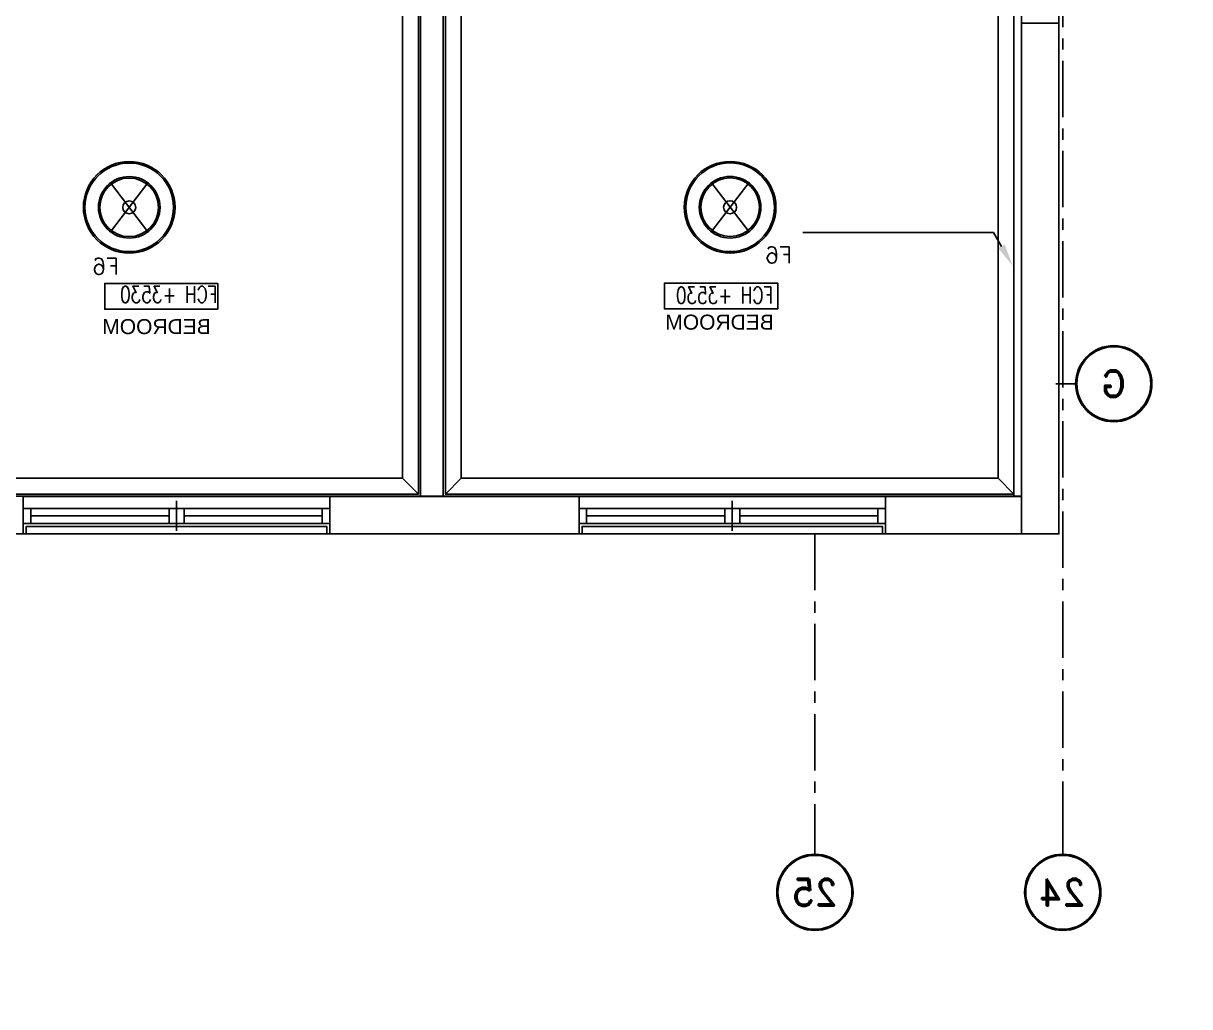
# Model space of a CAD drawing. Header units: millimetres. Extents: x 186805 to 449048, y 2167 to 51540.
# Drawn here: x 377433 to 385198, y 3234 to 9782 of the extents above; entities that cross this region are included whole.
import ezdxf
from ezdxf.enums import TextEntityAlignment as Align

# ---------------------------------------------------------------- set-up
doc = ezdxf.new("R2010")
doc.units = ezdxf.units.MM
for name, pattern in [('BC$0$XR-BAS2-BLOCK-B$1$CENTER', [2, 1.25, -0.25, 0.25, -0.25]), ('CENTER', [2, 1.25, -0.25, 0.25, -0.25]), ('HIDDEN2', [0.1875, 0.125, -0.0625])]:
    doc.linetypes.add(name, pattern=pattern)
doc.layers.get('0').update_dxf_attribs({"linetype": 'CONTINUOUS'})
doc.layers.add('0-60x60-C', color=3, linetype='CONTINUOUS', lineweight=13)
doc.layers.add('wall', color=4, linetype='CONTINUOUS', lineweight=25)
for name, color, linetype in [('0-cornice-C', 3, 'CONTINUOUS'), ('0TG-grid', 9, 'CENTER'), ('0TG-text', 4, 'CONTINUOUS'), ('5 cm Ins.plasticboard', 211, 'CONTINUOUS'), ('A-ABOVE DOOR', 1, 'HIDDEN2'), ('A-CONC-BLDG', 6, 'CONTINUOUS'), ('A-HATCH', 252, 'CONTINUOUS'), ('A-JOINT', 4, 'CONTINUOUS'), ('a-wall', 140, 'CONTINUOUS'), ('A-WIND', 4, 'CONTINUOUS'), ('ALAN', 6, 'CONTINUOUS'), ('BC$0$SHORE-AXE$0$A-SYMBOLS', 55, 'CONTINUOUS'), ('E-ARMATUR', 2, 'CONTINUOUS'), ('TEXT', 3, 'CONTINUOUS'), ('txt1', 4, 'CONTINUOUS')]:
    doc.layers.add(name, color=color, linetype=linetype)
doc.layers.add('D-ACC-150MM THICK', color=7, linetype='CONTINUOUS', true_color=0x309d2a)
doc.styles.add('BC$0$SHORE-AXE$0$ROMAND', font='ROMAND')
doc.styles.add('BW.B$0$SAS', font='sanss___.ttf')
doc.styles.add('ROMANS_075', font='romans.shx', dxfattribs={"width": 0.75})

# ---------------------------------------------------------------- blocks, each defined once
blk = doc.blocks.new('A$C7C4A1575')
at = {"layer": 'A-ABOVE DOOR', "color": 8, "linetype": 'Continuous'}
for p, q in [((65850.1, 45150), (67890.1, 45150)), ((69550.1, 45150), (71590.1, 45150)), ((67890.1, 44900), (65850.1, 44900)), ((71590.1, 44900), (69550.1, 44900))]:
    blk.add_line(p, q, dxfattribs=at)
at = {"layer": 'A-CONC-BLDG', "color": 8}
blk.add_lwpolyline([(64695.1, 41750), (64945.1, 41750), (64945.1, 45150), (64695.1, 45150)], close=True, dxfattribs=at)
at = {"layer": 'A-JOINT', "color": 8}
blk.add_lwpolyline([(64945.1, 40300), (64995.1, 40300), (64995.1, 44900)], dxfattribs=at)
at = {"layer": 'a-wall', "color": 8}
for p, q in [((64945.1, 45150), (65850.1, 45150)), ((65850.1, 45150), (65850.1, 44900)), ((67890.1, 45150), (69550.1, 45150)), ((67890.1, 44900), (67890.1, 45150)), ((69550.1, 45150), (69550.1, 44900)), ((71590.1, 45150), (73250.1, 45150)), ((71590.1, 44900), (71590.1, 45150)), ((65850.1, 44900), (64945.1, 44900)), ((69550.1, 44900), (67890.1, 44900)), ((68795.1, 44900), (68795.1, 40300)), ((68945.1, 40300), (68945.1, 44900)), ((72795.1, 44900), (71590.1, 44900))]:
    blk.add_line(p, q, dxfattribs=at)
at = {"layer": 'A-WIND', "color": 8}
for p, q in [((66870.1, 45130), (66870.1, 44930)), ((70570.1, 45130), (70570.1, 44930)), ((67890.1, 45080), (65850.1, 45080)), ((65900.1, 44980), (65900.1, 45080)), ((66820.1, 44980), (66820.1, 45080)), ((66920.1, 44980), (66920.1, 45080)), ((67840.1, 44980), (67840.1, 45080)), ((71590.1, 45080), (69550.1, 45080)), ((69600.1, 44980), (69600.1, 45080)), ((70520.1, 44980), (70520.1, 45080)), ((70620.1, 44980), (70620.1, 45080)), ((71540.1, 44980), (71540.1, 45080)), ((67890.1, 44980), (65850.1, 44980)), ((65900.1, 45030), (66820.1, 45030)), ((66920.1, 45030), (67840.1, 45030)), ((71590.1, 44980), (69550.1, 44980)), ((69600.1, 45030), (70520.1, 45030)), ((70620.1, 45030), (71540.1, 45030))]:
    blk.add_line(p, q, dxfattribs=at)
at = {"layer": 'ALAN', "color": 8}
blk.add_lwpolyline([(60642.7, 30034), (61968.5, 31359.8), (62003.9, 31324.4), (63418.1, 32738.7), (63382.7, 32774), (64695.1, 34086.4), (64695.1, 45150), (65870.1, 45150), (65870.1, 45100), (67870.1, 45100), (67870.1, 45150), (69570.1, 45150), (69570.1, 45100), (71570.1, 45100), (71570.1, 45150), (73270.1, 45150), (73270.1, 45100), (75270.1, 45100), (75270.1, 45150), (75543.3, 45150), (75686.4, 45007), (76075.3, 45395.9, -2.414214), (78479.5, 45395.9), (83782.8, 40092.6)], format="xyb", dxfattribs=at)
at = {"layer": 'txt1', "color": 8}
for p, q in [((65077.9, 43235.7), (65132, 43142.1)), ((65077.9, 43235.7), (65132, 43142.1)), ((65132, 43142.1), (66400.5, 43142.1)), ((65132, 43142.1), (66400.5, 43142.1))]:
    blk.add_line(p, q, dxfattribs=at)
blk.add_solid([(65002.9, 43365.6), (65099.5, 43248.2), (65056.2, 43223.2)], dxfattribs=at)
blk.add_solid([(65002.9, 43365.6), (65099.5, 43248.2), (65056.2, 43223.2)], dxfattribs=at)
blk = doc.blocks.new('A$C32DD6ECA')
at = {"layer": '0-60x60-C', "color": 16, "xscale": 0.04183124983683228, "yscale": 0.04183124983683228, "zscale": 0.04183124983683228, "rotation": 180}
blk.add_blockref('A$C7C4A1575', (4397.08, 2202.64), dxfattribs=at)
blk = doc.blocks.new('W1')
at = {"layer": 'A-WIND'}
for p, q in [((-2020, 180), (20, 180)), ((-1970, 80), (-1970, 180)), ((-1050, 80), (-1050, 180)), ((-1000, 230), (-1000, 30)), ((-950, 80), (-950, 180)), ((-30, 80), (-30, 180)), ((-2020, 80), (20, 80)), ((-1050, 130), (-1970, 130)), ((-30, 130), (-950, 130))]:
    blk.add_line(p, q, dxfattribs=at)
blk = doc.blocks.new('BC$0$SHORE-AXE$0$A-SYM18')
at = {"color": 0, "linetype": 'ByBlock'}
blk.add_line((0, 266), (0, 0), dxfattribs=at)
for radius in [508, 500, 492]:
    blk.add_circle((0, 774), radius, dxfattribs=at)
at = {"color": 0, "linetype": 'ByBlock', "style": 'BC$0$SHORE-AXE$0$ROMAND'}
blk.add_attdef('AXE_NUMBER', text='', height=360, dxfattribs=at).set_placement((0, 774), align=Align.MIDDLE)
blk = doc.blocks.new('F66')
at = {"layer": 'E-ARMATUR'}
h = blk.add_hatch(color=16, dxfattribs=at)
h.paths.add_polyline_path([(-295, 0, -0.414214), (0, 295), (0, 305, 0.414214), (-305, 0, 0.414214), (0, -305), (0, -295, -0.414214)])
h.paths.add_polyline_path([(-195, 0, -0.414214), (0, 195), (0, 205, 0.414214), (-205, 0, 0.414214), (0, -205), (0, -195, -0.414214)], flags=17)
h = blk.add_hatch(color=16, dxfattribs=at)
h.paths.add_polyline_path([(195, 0), (205, 0, 0.414214), (0, 205), (0, 195, -0.414214)], flags=17)
h.paths.add_polyline_path([(295, 0), (305, 0, 0.414214), (0, 305), (0, 295, -0.414214)])
h = blk.add_hatch(color=16, dxfattribs=at)
h.paths.add_polyline_path([(205, 0), (195, 0, -0.414214), (0, -195), (0, -205, 0.414214)])
h.paths.add_polyline_path([(305, 0), (295, 0, -0.414214), (0, -295), (0, -305, 0.414214)])
at = {"layer": 'E-ARMATUR', "color": 16}
for p, q in [((124, -163.2), (-125, 162.4)), ((-125, -162.4), (125, 162.4))]:
    blk.add_line(p, q, dxfattribs=at)
for radius in [305, 295, 205, 195, 43.2]:
    blk.add_circle((0, 0), radius, dxfattribs=at)
blk = doc.blocks.new('A$C35C014DB')
at = {"color": 9}
for points in [[(3203.6, 7582.9), (3383.6, 7582.9), (3383.6, 8332.9), (4703.6, 8332.9), (4703.6, 3762.9), (918.6, 3762.9), (918.6, 3762.9)], [(8424.5, 7582.9), (8703.6, 7303.9), (8703.6, 3762.9), (4883.6, 3762.9), (4883.6, 8332.9), (6053.6, 8332.9), (6053.6, 7582.9), (6233.6, 7582.9), (6233.6, 7582.9)]]:
    blk.add_lwpolyline(points, dxfattribs=at)
at = {"layer": '0-cornice-C', "color": 1}
for p, q in [((1024.6, 3868.9), (918.6, 3762.9)), ((4597.6, 3868.9), (4703.6, 3762.9)), ((4989.6, 3868.9), (4883.6, 3762.9))]:
    blk.add_line(p, q, dxfattribs=at)
for points in [[(1024.6, 3868.9), (4597.6, 3868.9), (4597.6, 7476.9), (1024.6, 7476.9)], [(8597.6, 7260), (8597.6, 3868.9), (4989.6, 3868.9), (4989.6, 7476.9), (8380.6, 7476.9)]]:
    blk.add_lwpolyline(points, close=True, dxfattribs=at)
at = {"layer": '0TG-grid', "linetype": 'BC$0$XR-BAS2-BLOCK-B$1$CENTER', "ltscale": 300}
for p, q in [((593.6, 15047.9), (593.6, 1497.9)), ((2243.6, 3497.9), (2243.6, 1497.9))]:
    blk.add_line(p, q, dxfattribs=at)
at = {"layer": '5 cm Ins.plasticboard'}
blk.add_lwpolyline([(868.6, 8347.9), (918.6, 8347.9), (918.6, 3747.9)], dxfattribs=at)
at = {"layer": 'A-ABOVE DOOR', "linetype": 'Continuous'}
for p, q in [((3813.6, 3747.9), (1773.6, 3747.9)), ((7513.6, 3747.9), (5473.6, 3747.9)), ((1773.6, 3497.9), (3813.6, 3497.9)), ((5473.6, 3497.9), (7513.6, 3497.9))]:
    blk.add_line(p, q, dxfattribs=at)
at = {"layer": 'A-CONC-BLDG'}
blk.add_lwpolyline([(618.6, 6897.9), (868.6, 6897.9), (868.6, 3497.9), (618.6, 3497.9)], close=True, dxfattribs=at)
at = {"layer": 'A-HATCH'}
blk.add_line((618.6, 3497.9), (868.6, 3497.9), dxfattribs=at)
at = {"layer": 'D-ACC-150MM THICK'}
blk.add_line((4868.6, 3747.9), (4718.6, 3747.9), dxfattribs=at)
at = {"layer": 'TEXT', "color": 4}
for points in [[(2491.5, 4996.5), (3244, 4996.5), (3244, 5168.3), (2491.5, 5168.3)], [(6219.4, 4993.9), (6971.9, 4993.9), (6971.9, 5165.7), (6219.4, 5165.7)]]:
    blk.add_lwpolyline(points, close=True, dxfattribs=at)
at = {"layer": 'wall'}
for p, q in [((618.6, 6897.9), (618.6, 10038)), ((868.6, 8347.9), (868.6, 6897.9)), ((4718.6, 3747.9), (4718.6, 8347.9)), ((4868.6, 8347.9), (4868.6, 3747.9)), ((1773.6, 3747.9), (868.6, 3747.9)), ((1773.6, 3497.9), (1773.6, 3747.9)), ((5473.6, 3747.9), (3813.6, 3747.9)), ((3813.6, 3747.9), (3813.6, 3497.9)), ((5473.6, 3497.9), (5473.6, 3747.9)), ((868.6, 3497.9), (1773.6, 3497.9)), ((3813.6, 3497.9), (5473.6, 3497.9))]:
    blk.add_line(p, q, dxfattribs=at)
at = {"layer": 'A-WIND', "rotation": 180}
for p in [(1793.6, 3747.9), (5493.6, 3747.9)]:
    blk.add_blockref('W1', p, dxfattribs=at)
at = {"layer": 'BC$0$SHORE-AXE$0$A-SYMBOLS'}
ref = blk.add_blockref('BC$0$SHORE-AXE$0$A-SYM18', (640.7, 4498), dxfattribs=dict(at, xscale=-0.5, yscale=0.5, zscale=0.5, rotation=90))
ref.add_attrib('AXE_NUMBER', 'G', dxfattribs={"layer": '0', "color": 3, "linetype": 'ByBlock', "height": 180, "style": 'BC$0$SHORE-AXE$0$ROMAND'}).set_placement((253.9, 4498), align=Align.MIDDLE)
ref = blk.add_blockref('BC$0$SHORE-AXE$0$A-SYM18', (593.6, 1497.9), dxfattribs=dict(at, xscale=-0.5, yscale=0.5, zscale=0.5, rotation=180))
ref.add_attrib('AXE_NUMBER', '24', dxfattribs={"layer": '0', "color": 3, "linetype": 'ByBlock', "height": 180, "style": 'BC$0$SHORE-AXE$0$ROMAND'}).set_placement((593.6, 1111.2), align=Align.MIDDLE)
ref = blk.add_blockref('BC$0$SHORE-AXE$0$A-SYM18', (2243.6, 1497.9), dxfattribs=dict(at, xscale=0.5, yscale=0.5, zscale=0.5, rotation=180))
ref.add_attrib('AXE_NUMBER', '25', dxfattribs={"layer": '0', "color": 3, "linetype": 'ByBlock', "height": 180, "style": 'BC$0$SHORE-AXE$0$ROMAND'}).set_placement((2243.6, 1111.2), align=Align.MIDDLE)
at = {"layer": 'E-ARMATUR', "xscale": -1, "rotation": 180}
for p in [(2808.1, 5672.9), (6808.6, 5672.5)]:
    blk.add_blockref('F66', p, dxfattribs=at)
at = {"layer": '0TG-text', "style": 'BW.B$0$SAS'}
for p in [(2878.5, 4858), (6626.9, 4828.4)]:
    blk.add_text('BEDROOM', height=100, dxfattribs=at).set_placement(p, align=Align.CENTER)
at = {"layer": 'TEXT', "color": 2, "linetype": 'Continuous', "style": 'ROMANS_075'}
for p in [(2395.5, 5300.4), (6875.7, 5224.9)]:
    blk.add_text('F6', height=110, dxfattribs=at).set_placement(p)
at = {"layer": 'TEXT', "color": 2, "linetype": 'Continuous', "char_height": 110, "attachment_point": 4, "style": 'ROMANS_075'}
for insert in [(2522.1, 5087.1), (6222.4, 5092)]:
    blk.add_mtext('FCH +3530', dxfattribs=dict(at, insert=insert))

msp = doc.modelspace()

# ---------------------------------------------------------------- block references
at = {"linetype": 'ByBlock', "xscale": -1}
msp.add_blockref('A$C35C014DB', (384946.5, 2884.3), dxfattribs=at)
at = {"layer": '0-60x60-C', "color": 16, "xscale": 23.90557308239969, "yscale": 23.90557308239969, "zscale": 23.90557308239969}
msp.add_blockref('A$C32DD6ECA', (343908.2, -1123), dxfattribs=at)

doc.saveas('drawing.dxf')
